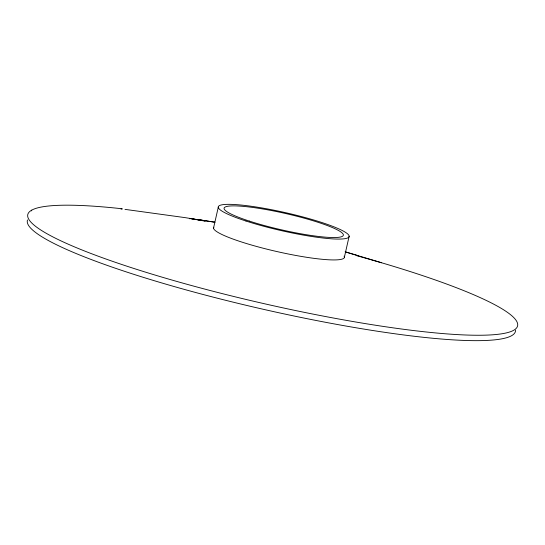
<?xml version="1.0" encoding="UTF-8"?>
<svg xmlns="http://www.w3.org/2000/svg" width="545" height="545" viewBox="0 0 545 545"><rect width="100%" height="100%" fill="white"/><g stroke="black" fill="none" stroke-linecap="round" stroke-linejoin="round"><path stroke-width="0.82" d="M31.61 210.895L31.665 210.166M121.167 209.444L121.297 208.68L122.57 208.946M213.551 228.021L218.293 207.154M344.406 257.124L349.147 236.264M204.157 220.759L205.41 220.909L185.014 217.619L124.989 209.369M201.33 220.139L214.784 222.217M202.134 220.453L199.797 220.085M197.815 219.546L214.9 222.21M198.7 219.908L195.859 219.451M195.273 219.356L189.905 218.477A37.373 34.812 -81.3 0 1 189.864 218.845M358.072 255.694L345.135 251.81L381.507 262.745M515.584 330.175A250.264 34.396 12.8 0 1 266.144 309.935A250.264 34.396 12.8 0 1 27.495 219.962M356.846 255.728A251.177 34.526 12.8 0 1 483.469 335.202A251.177 34.526 12.8 0 1 111.105 260.837A251.177 34.526 12.8 0 1 121.297 208.68M189.905 218.477A251.177 34.526 12.8 0 1 204.47 221.038M344.093 256.15A67.062 9.217 12.8 0 1 279.176 252.062A67.062 9.217 12.8 0 1 213.824 227.204M245.972 221.025A67.062 9.217 12.8 0 0 348.875 237.082A67.062 9.217 12.8 0 0 256.314 207.025A67.062 9.217 12.8 0 0 245.972 221.025M249.297 221.079A61.149 8.407 12.8 0 0 343.132 235.726A61.149 8.407 12.8 0 0 258.725 208.319A61.149 8.407 12.8 0 0 249.297 221.079"/></g></svg>
